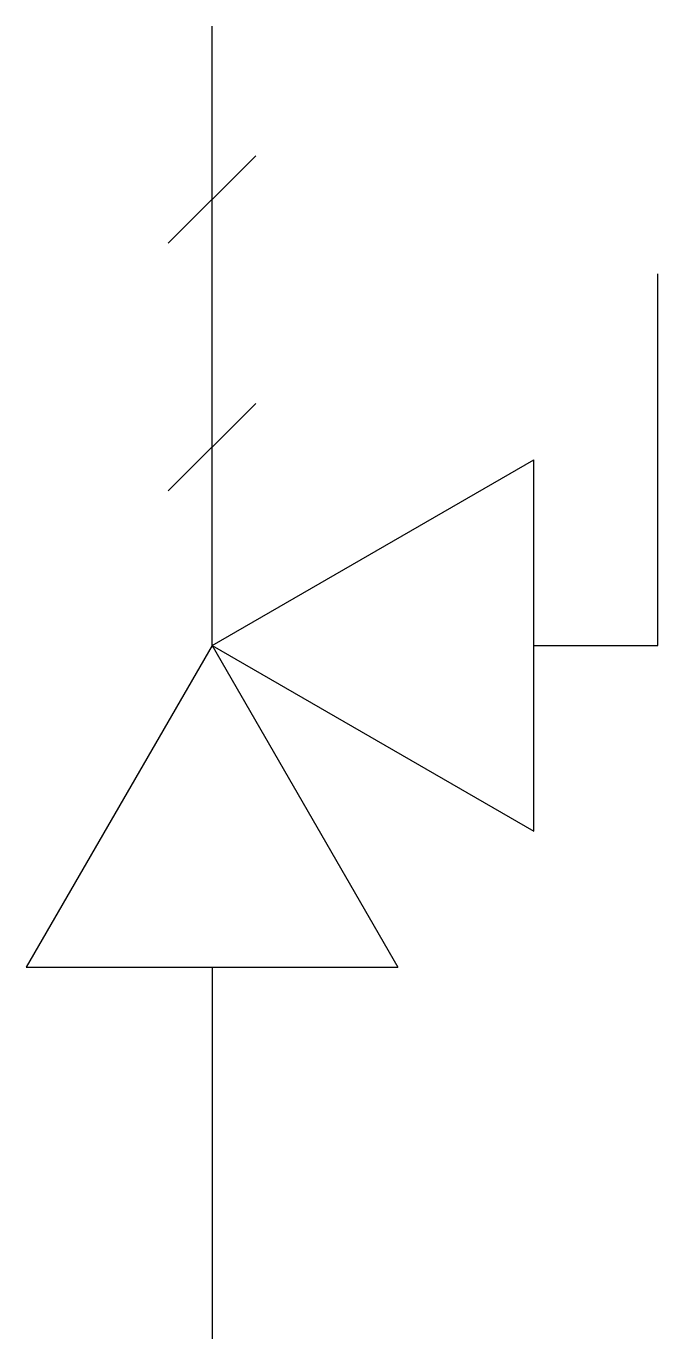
# Model space of a CAD drawing. Extents: x -1.5 to 3.6, y 0 to 10.6.
import ezdxf

# ---------------------------------------------------------------- set-up
doc = ezdxf.new("R2010")
doc.units = 0
doc.header["$MEASUREMENT"] = 0
doc.layers.add('1', color=7, linetype='CONTINUOUS')

msp = doc.modelspace()

# ---------------------------------------------------------------- linework, layer by layer
at = {"layer": '1'}
for p, q in [((0, 5.598), (0, 10.598)), ((-0.354, 8.846), (0.354, 9.553)), ((3.598, 5.598), (3.598, 8.598)), ((-0.354, 6.846), (0.354, 7.553)), ((0, 5.598), (2.598, 7.098)), ((2.598, 4.098), (2.598, 7.098)), ((0, 5.598), (-1.5, 3)), ((0, 5.598), (2.598, 4.098)), ((0, 5.598), (1.5, 3)), ((2.598, 5.598), (3.598, 5.598)), ((-1.5, 3), (1.5, 3)), ((0, 3), (0, 0))]:
    msp.add_line(p, q, dxfattribs=at)

doc.saveas('drawing.dxf')
